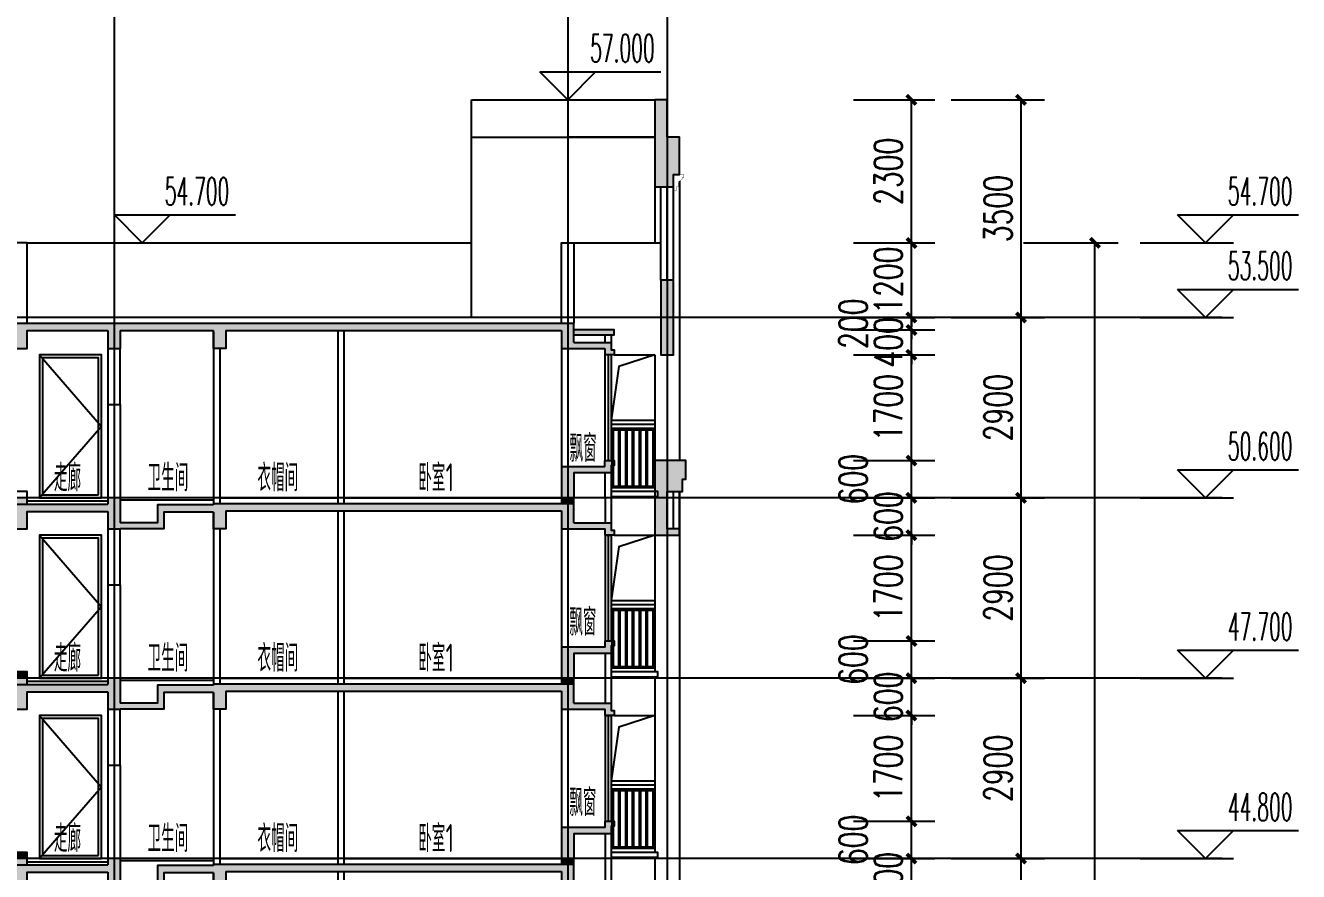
# Model space of a CAD drawing. Extents: x -59851 to 653804, y -249523 to 437614.
# Drawn here: x 552371 to 572857, y 409179 to 422784 of the extents above; entities that cross this region are included whole.
import ezdxf

# ---------------------------------------------------------------- set-up
doc = ezdxf.new("R2010")
doc.units = 0
doc.header["$LTSCALE"] = 1000
doc.header["$MEASUREMENT"] = 0
for name, color, linetype in [('A-看线', 105, 'Continuous'), ('A-第三道尺寸线', 105, 'Continuous'), ('DIM_ELEV', 3, 'Continuous'), ('DOTE', 16, 'Continuous'), ('ELE-6', 8, 'Continuous'), ('PUB_DIM', 3, 'Continuous'), ('PUB_HATCH', 8, 'Continuous'), ('PUB_TEXT', 7, 'Continuous'), ('WALL', 2, 'Continuous'), ('WINDOW', 4, 'Continuous'), ('剖面构造层', 7, 'Continuous'), ('成品线脚', 151, 'Continuous')]:
    doc.layers.add(name, color=color, linetype=linetype)
doc.styles.add('_TCH_DIM', font='SIMPLEX.shx', dxfattribs={"width": 0.7, "bigfont": 'GBCBIG.shx'})
doc.styles.add('_TCH_DIM_T3', font='SIMPLEX.shx', dxfattribs={"width": 0.705882, "bigfont": 'GBCBIG.shx'})
doc.styles.get("Standard").update_dxf_attribs({"font": 'gbenor.shx', "width": 0.7, "bigfont": 'gbcbig.shx'})
doc.dimstyles.new('_TCH_ARCH&&150', dxfattribs={"dimtxt": 446.25, "dimasz": 150, "dimexe": 375, "dimexo": 450, "dimgap": 150, "dimtad": 1, "dimdec": 0, "dimzin": 0, "dimdsep": 46, "dimtxsty": '_TCH_DIM_T3', "dimblk": 'ARCHTICK', "dimcen": 0.09, "dimclrt": 7, "dimazin": 2, "dimtfac": 1, "dimtdec": 0, "dimtix": 1, "dimtmove": 2, "dimatfit": 3, "dimfxl": 0, "dimtolj": 1, "dimtzin": 0, "dimarcsym": 0})

# ---------------------------------------------------------------- blocks, each defined once
blk = doc.blocks.new('jfdskajkj')
for p, q in [((349765, 362647), (350465, 362647)), ((349765, 362582), (350465, 362582)), ((349765, 362517), (350465, 362517)), ((349765, 362492), (350465, 362492)), ((349775, 362492), (349775, 361587)), ((349795, 362492), (349795, 361587)), ((349885, 362492), (349885, 361587)), ((349905, 362492), (349905, 361587)), ((349995, 362492), (349995, 361587)), ((350015, 362492), (350015, 361587)), ((350105, 362492), (350105, 361587)), ((350125, 362492), (350125, 361587)), ((350215, 362492), (350215, 361587)), ((350235, 362492), (350235, 361587)), ((350325, 362492), (350325, 361587)), ((350345, 362492), (350345, 361587)), ((350435, 362492), (350435, 361587)), ((350455, 362492), (350455, 361587)), ((349765, 361587), (350465, 361587)), ((349765, 361562), (350465, 361562))]:
    blk.add_line(p, q)
blk = doc.blocks.new('sssection0407')
at = {"layer": 'PUB_HATCH'}
h = blk.add_hatch(color=256, dxfattribs=at)
h.dxf.hatch_style = 1
h.paths.add_polyline_path([(347646, 363897), (347046, 363897), (347046, 364207), (346946, 364207), (346946, 363797), (347546, 363797), (347546, 363697), (347646, 363697), (347696, 363697), (347696, 363777), (347646, 363777)])
h.paths.add_polyline_path([(346946, 364207), (341246, 364207), (341246, 364187), (340346, 364187), (340346, 363897), (339746, 363897), (339746, 364297), (339646, 364297), (339646, 363797), (339746, 363797), (340446, 363797), (340446, 364067), (341246, 364067), (341246, 363797), (341446, 363797), (341446, 364087), (346846, 364087), (346846, 363797), (346946, 363797)])
h.paths.add_polyline_path([(339646, 364297), (339546, 364297), (339546, 364197), (338146, 364197), (338146, 363797), (338246, 363797), (338246, 364077), (339546, 364077), (339546, 363797), (339646, 363797)])
h.paths.add_polyline_path([(338146, 364197), (338046, 364197), (338046, 363797), (338146, 363797)])
h.paths.add_polyline_path([(332346, 364247), (329646, 364247), (329646, 363797), (329746, 363797), (329746, 364127), (332246, 364127), (332246, 363797), (332346, 363797)])
h.paths.add_polyline_path([(329646, 364247), (329546, 364247), (329546, 363797), (329646, 363797)])
h.paths.add_polyline_path([(334146, 364197), (332746, 364197), (332746, 364077), (334046, 364077), (334046, 363797), (334146, 363797)])
h.paths.add_polyline_path([(332746, 364197), (332446, 364197), (332446, 364247), (332346, 364247), (332346, 363797), (332446, 363797), (332446, 364077), (332746, 364077)])
h.paths.add_polyline_path([(334246, 364197), (334146, 364197), (334146, 363797), (334246, 363797)])
h = blk.add_hatch(color=256, dxfattribs=at)
h.dxf.hatch_style = 1
h.paths.add_polyline_path([(334246, 364297), (334146, 364297), (334146, 364197), (334246, 364197)])
h.paths.add_polyline_path([(338146, 364297), (338046, 364297), (338046, 364197), (338146, 364197)])
h.paths.add_polyline_path([(338246, 364297), (338146, 364297), (338146, 364197), (338246, 364197)])
h = blk.add_hatch(color=256, dxfattribs=at)
h.dxf.hatch_style = 1
h.paths.add_polyline_path([(346946, 364297), (346846, 364297), (346846, 364207), (346946, 364207)])
h.paths.add_polyline_path([(347046, 364297), (346946, 364297), (346946, 364207), (347046, 364207)])
h = blk.add_hatch(color=256, dxfattribs=at)
h.dxf.hatch_style = 1
h.paths.add_polyline_path([(346946, 361897), (346846, 361897), (346846, 361397), (346946, 361397)])
h.paths.add_polyline_path([(347646, 361917), (347656, 361917), (347656, 361997), (347546, 361997), (347546, 361897), (346946, 361897), (346946, 361397), (347046, 361397), (347046, 361797), (347646, 361797)])
h.paths.add_polyline_path([(347676, 361997), (347656, 361997), (347656, 361917), (347676, 361917)])
h.paths.add_polyline_path([(347696, 361997), (347676, 361997), (347676, 361917), (347696, 361917)])
h = blk.add_hatch(color=256, dxfattribs=at)
h.dxf.hatch_style = 1
h.paths.add_polyline_path([(338146, 361497), (338046, 361497), (338046, 361397), (338146, 361397)])
h.paths.add_polyline_path([(338246, 361497), (338146, 361497), (338146, 361397), (338246, 361397)])
at = {"layer": 'A-看线'}
for points in [[(348346, 364297), (348346, 361497)], [(348746, 364297), (348746, 361397)], [(346846, 363797), (346846, 361897)], [(348346, 363697), (347769, 363511), (347646, 362647)], [(347696, 363697), (348346, 363697)], [(347646, 361417), (348396, 361417), (348396, 361497), (347646, 361497)], [(348346, 361417), (348346, 361397)]]:
    blk.add_lwpolyline(points, dxfattribs=at)
at = {"layer": 'ELE-6'}
for points in [[(339446, 361397), (339446, 363697), (338446, 363697), (338446, 361397)], [(339396, 361447), (339396, 363647), (338496, 363647), (338496, 361447)]]:
    blk.add_lwpolyline(points, close=True, dxfattribs=at)
blk.add_lwpolyline([(338446, 363697), (339446, 362547), (338446, 361397)], dxfattribs=at)
at = {"layer": 'WALL'}
for p, q in [((347546, 363697), (347646, 363697)), ((347546, 361997), (347646, 361997))]:
    blk.add_line(p, q, dxfattribs=at)
for points in [[(338046, 364297), (338046, 363797), (338246, 363797), (338246, 364077), (339546, 364077)], [(338246, 364197), (338246, 364297)], [(339546, 364297), (339546, 364197)], [(339746, 364297), (339546, 364297)], [(339746, 364297), (339746, 363897)], [(341246, 364297), (341246, 364187)], [(341346, 364297), (341346, 364207)], [(343246, 364297), (343246, 364207)], [(343346, 364297), (343346, 364207)], [(346846, 364297), (346846, 364207)], [(347046, 363897), (347046, 364297)], [(347546, 364297), (347546, 363897)], [(347646, 364297), (347646, 363777), (347696, 363777), (347696, 363697), (347546, 363697), (347546, 363797)], [(338046, 364197), (339546, 364197)], [(339546, 364077), (339546, 363797)], [(341246, 364187), (340346, 364187), (340346, 363897), (339746, 363897)], [(341246, 364067), (340446, 364067), (340446, 363797), (339746, 363797)], [(341246, 364207), (347046, 364207)], [(341446, 364087), (341446, 363797), (341246, 363797), (341246, 364067)], [(341246, 364067), (341246, 361397)], [(341446, 364087), (346846, 364087)], [(343246, 364087), (343246, 361397)], [(343346, 364087), (343346, 361397)], [(346846, 364087), (346846, 363797), (347546, 363797)], [(347046, 363897), (347646, 363897)], [(339546, 363797), (339746, 363797)], [(341346, 363797), (341346, 361397)], [(339546, 362897), (339546, 361397)], [(339546, 362897), (339746, 362897)], [(339746, 362897), (339746, 361397)], [(347546, 361897), (347546, 361997), (347696, 361997), (347696, 361917), (347646, 361917), (347646, 361397)], [(347546, 361897), (346846, 361897), (346846, 361397)], [(347646, 361797), (347046, 361797), (347046, 361397)], [(347546, 361797), (347546, 361397)], [(338246, 361397), (338246, 361497), (338046, 361497), (338046, 361397)]]:
    blk.add_lwpolyline(points, dxfattribs=at)
at = {"layer": 'WINDOW'}
for points in [[(339546, 363797), (339546, 362897)], [(339646, 363797), (339646, 362897)], [(339746, 362897), (339746, 363797)], [(347546, 363697), (347546, 361997)], [(347596, 363697), (347596, 361997)], [(347646, 363697), (347646, 361997)]]:
    blk.add_lwpolyline(points, dxfattribs=at)
at = {"layer": '剖面构造层'}
for points in [[(338246, 364247), (339546, 364247)], [(339746, 364267), (341246, 364267)], [(341346, 364297), (343246, 364297)], [(343346, 364297), (346846, 364297)]]:
    blk.add_lwpolyline(points, dxfattribs=at)
at = {"layer": 'A-看线'}
blk.add_blockref('jfdskajkj', (-2120, 0), dxfattribs=at)
at = {"layer": 'PUB_TEXT', "width": 0.7}
for s, height, p in [('飘窗', 434, (346971, 362082)), ('走廊', 434, (338679, 361502)), ('卫生间', 434, (340185, 361502)), ('衣帽间', 434, (341953, 361502)), ('卧室', 434, (344540, 361502)), ('1', 450, (344982, 361502))]:
    blk.add_text(s, height=height, dxfattribs=at).set_placement(p)
blk = doc.blocks.new('_ArchTick')
at = {"color": 0, "linetype": 'ByBlock', "const_width": 0.4}
blk.add_lwpolyline([(-0.5, -0.5), (0.5, 0.5)], dxfattribs=at)
blk = doc.blocks.new('*D4909')
at = {"layer": 'Defpoints', "color": 0, "transparency": 16777216}
for p in [(567982, 419288), (569581, 419288), (567982, 364438)]:
    blk.add_point(p, dxfattribs=at)
at = {"layer": 'PUB_DIM', "color": 0, "lineweight": -2, "transparency": 16777216}
for p, q in [((568432, 419288), (569956, 419288)), ((569581, 364438), (569581, 419288)), ((568432, 364438), (569956, 364438))]:
    blk.add_line(p, q, dxfattribs=at)
at = {"layer": 'PUB_DIM', "color": 0, "lineweight": -2, "transparency": 16777216, "xscale": 150, "yscale": 150, "zscale": 150}
for p, rotation in [((569581, 419288), 90), ((569581, 364438), 270)]:
    blk.add_blockref('_ArchTick', p, dxfattribs=dict(at, rotation=rotation))
at = {"layer": 'PUB_DIM', "color": 7, "transparency": 16777216, "insert": (569208, 391863), "char_height": 446.2, "attachment_point": 5, "rotation": 90, "style": '_TCH_DIM_T3'}
blk.add_mtext('\\A1;54850', dxfattribs=at)
blk = doc.blocks.new('*D4910')
at = {"layer": 'Defpoints', "color": 0, "transparency": 16777216}
for p in [(566819, 421588), (568392, 421588), (566819, 418088)]:
    blk.add_point(p, dxfattribs=at)
at = {"layer": 'PUB_DIM', "color": 0, "lineweight": -2, "transparency": 16777216}
for p, q in [((567269, 421588), (568767, 421588)), ((568392, 418088), (568392, 421588)), ((567269, 418088), (568767, 418088))]:
    blk.add_line(p, q, dxfattribs=at)
at = {"layer": 'PUB_DIM', "color": 0, "lineweight": -2, "transparency": 16777216, "xscale": 150, "yscale": 150, "zscale": 150}
for p, rotation in [((568392, 421588), 90), ((568392, 418088), 270)]:
    blk.add_blockref('_ArchTick', p, dxfattribs=dict(at, rotation=rotation))
at = {"layer": 'PUB_DIM', "color": 7, "transparency": 16777216, "insert": (568019, 419838), "char_height": 446.2, "attachment_point": 5, "rotation": 90, "style": '_TCH_DIM_T3'}
blk.add_mtext('\\A1;3500', dxfattribs=at)
blk = doc.blocks.new('*D4911')
at = {"layer": 'Defpoints', "color": 0, "transparency": 16777216}
for p in [(566819, 418088), (568392, 418088), (566819, 415188)]:
    blk.add_point(p, dxfattribs=at)
at = {"layer": 'PUB_DIM', "color": 0, "lineweight": -2, "transparency": 16777216}
for p, q in [((567269, 418088), (568767, 418088)), ((568392, 415188), (568392, 418088)), ((567269, 415188), (568767, 415188))]:
    blk.add_line(p, q, dxfattribs=at)
at = {"layer": 'PUB_DIM', "color": 0, "lineweight": -2, "transparency": 16777216, "xscale": 150, "yscale": 150, "zscale": 150}
for p, rotation in [((568392, 418088), 90), ((568392, 415188), 270)]:
    blk.add_blockref('_ArchTick', p, dxfattribs=dict(at, rotation=rotation))
at = {"layer": 'PUB_DIM', "color": 7, "transparency": 16777216, "insert": (568019, 416638), "char_height": 446.2, "attachment_point": 5, "rotation": 90, "style": '_TCH_DIM_T3'}
blk.add_mtext('\\A1;2900', dxfattribs=at)
blk = doc.blocks.new('*D4912')
at = {"layer": 'Defpoints', "color": 0, "transparency": 16777216}
for p in [(566819, 415188), (568392, 415188), (566819, 412288)]:
    blk.add_point(p, dxfattribs=at)
at = {"layer": 'PUB_DIM', "color": 0, "lineweight": -2, "transparency": 16777216}
for p, q in [((567269, 415188), (568767, 415188)), ((568392, 412288), (568392, 415188)), ((567269, 412288), (568767, 412288))]:
    blk.add_line(p, q, dxfattribs=at)
at = {"layer": 'PUB_DIM', "color": 0, "lineweight": -2, "transparency": 16777216, "xscale": 150, "yscale": 150, "zscale": 150}
for p, rotation in [((568392, 415188), 90), ((568392, 412288), 270)]:
    blk.add_blockref('_ArchTick', p, dxfattribs=dict(at, rotation=rotation))
at = {"layer": 'PUB_DIM', "color": 7, "transparency": 16777216, "insert": (568019, 413738), "char_height": 446.2, "attachment_point": 5, "rotation": 90, "style": '_TCH_DIM_T3'}
blk.add_mtext('\\A1;2900', dxfattribs=at)
blk = doc.blocks.new('*D4913')
at = {"layer": 'Defpoints', "color": 0, "transparency": 16777216}
for p in [(566819, 412288), (568392, 412288), (566819, 409388)]:
    blk.add_point(p, dxfattribs=at)
at = {"layer": 'PUB_DIM', "color": 0, "lineweight": -2, "transparency": 16777216}
for p, q in [((567269, 412288), (568767, 412288)), ((568392, 409388), (568392, 412288)), ((567269, 409388), (568767, 409388))]:
    blk.add_line(p, q, dxfattribs=at)
at = {"layer": 'PUB_DIM', "color": 0, "lineweight": -2, "transparency": 16777216, "xscale": 150, "yscale": 150, "zscale": 150}
for p, rotation in [((568392, 412288), 90), ((568392, 409388), 270)]:
    blk.add_blockref('_ArchTick', p, dxfattribs=dict(at, rotation=rotation))
at = {"layer": 'PUB_DIM', "color": 7, "transparency": 16777216, "insert": (568019, 410838), "char_height": 446.2, "attachment_point": 5, "rotation": 90, "style": '_TCH_DIM_T3'}
blk.add_mtext('\\A1;2900', dxfattribs=at)
blk = doc.blocks.new('*D4914')
at = {"layer": 'Defpoints', "color": 0, "transparency": 16777216}
for p in [(566819, 409388), (568392, 409388), (566819, 406488)]:
    blk.add_point(p, dxfattribs=at)
at = {"layer": 'PUB_DIM', "color": 0, "lineweight": -2, "transparency": 16777216}
for p, q in [((567269, 409388), (568767, 409388)), ((568392, 406488), (568392, 409388)), ((567269, 406488), (568767, 406488))]:
    blk.add_line(p, q, dxfattribs=at)
at = {"layer": 'PUB_DIM', "color": 0, "lineweight": -2, "transparency": 16777216, "xscale": 150, "yscale": 150, "zscale": 150}
for p, rotation in [((568392, 409388), 90), ((568392, 406488), 270)]:
    blk.add_blockref('_ArchTick', p, dxfattribs=dict(at, rotation=rotation))
at = {"layer": 'PUB_DIM', "color": 7, "transparency": 16777216, "insert": (568019, 407938), "char_height": 446.2, "attachment_point": 5, "rotation": 90, "style": '_TCH_DIM_T3'}
blk.add_mtext('\\A1;2900', dxfattribs=at)
blk = doc.blocks.new('*D4979')
at = {"layer": 'A-第三道尺寸线', "color": 0, "lineweight": -2, "transparency": 16777216}
for p, q in [((566628, 409388), (566628, 409538)), ((565694, 409388), (567003, 409388)), ((566628, 408788), (566628, 409388)), ((565694, 408788), (567003, 408788)), ((566628, 408788), (566628, 408638))]:
    blk.add_line(p, q, dxfattribs=at)
at = {"layer": 'Defpoints', "color": 0, "transparency": 16777216}
for p in [(565244, 409388), (566628, 409388), (565244, 408788)]:
    blk.add_point(p, dxfattribs=at)
at = {"layer": 'A-第三道尺寸线', "color": 0, "lineweight": -2, "transparency": 16777216, "xscale": 150, "yscale": 150, "zscale": 150}
for p, rotation in [((566628, 409388), 270), ((566628, 408788), 90)]:
    blk.add_blockref('_ArchTick', p, dxfattribs=dict(at, rotation=rotation))
at = {"layer": 'A-第三道尺寸线', "color": 7, "transparency": 16777216, "insert": (566254, 409088), "char_height": 446.2, "attachment_point": 5, "rotation": 90, "style": '_TCH_DIM_T3'}
blk.add_mtext('\\A1;600', dxfattribs=at)
blk = doc.blocks.new('*D4980')
at = {"layer": 'A-第三道尺寸线', "color": 0, "lineweight": -2, "transparency": 16777216}
for p, q in [((565694, 409988), (567003, 409988)), ((566628, 409388), (566628, 409988)), ((565694, 409388), (567003, 409388))]:
    blk.add_line(p, q, dxfattribs=at)
at = {"layer": 'Defpoints', "color": 0, "transparency": 16777216}
for p in [(565244, 409988), (566628, 409988), (565244, 409388)]:
    blk.add_point(p, dxfattribs=at)
at = {"layer": 'A-第三道尺寸线', "color": 0, "lineweight": -2, "transparency": 16777216, "xscale": 150, "yscale": 150, "zscale": 150}
for p, rotation in [((566628, 409988), 90), ((566628, 409388), 270)]:
    blk.add_blockref('_ArchTick', p, dxfattribs=dict(at, rotation=rotation))
at = {"layer": 'A-第三道尺寸线', "color": 7, "transparency": 16777216, "insert": (565690, 409688), "char_height": 446.2, "attachment_point": 5, "rotation": 90, "style": '_TCH_DIM_T3'}
blk.add_mtext('\\A1;600', dxfattribs=at)
blk = doc.blocks.new('*D4981')
at = {"layer": 'A-第三道尺寸线', "color": 0, "lineweight": -2, "transparency": 16777216}
for p, q in [((565694, 411688), (567003, 411688)), ((566628, 409988), (566628, 411688)), ((565694, 409988), (567003, 409988))]:
    blk.add_line(p, q, dxfattribs=at)
at = {"layer": 'Defpoints', "color": 0, "transparency": 16777216}
for p in [(565244, 411688), (566628, 411688), (565244, 409988)]:
    blk.add_point(p, dxfattribs=at)
at = {"layer": 'A-第三道尺寸线', "color": 0, "lineweight": -2, "transparency": 16777216, "xscale": 150, "yscale": 150, "zscale": 150}
for p, rotation in [((566628, 411688), 90), ((566628, 409988), 270)]:
    blk.add_blockref('_ArchTick', p, dxfattribs=dict(at, rotation=rotation))
at = {"layer": 'A-第三道尺寸线', "color": 7, "transparency": 16777216, "insert": (566254, 410838), "char_height": 446.2, "attachment_point": 5, "rotation": 90, "style": '_TCH_DIM_T3'}
blk.add_mtext('\\A1;1700', dxfattribs=at)
blk = doc.blocks.new('*D4982')
at = {"layer": 'A-第三道尺寸线', "color": 0, "lineweight": -2, "transparency": 16777216}
for p, q in [((566628, 412288), (566628, 412438)), ((565694, 412288), (567003, 412288)), ((566628, 411688), (566628, 412288)), ((565694, 411688), (567003, 411688)), ((566628, 411688), (566628, 411538))]:
    blk.add_line(p, q, dxfattribs=at)
at = {"layer": 'Defpoints', "color": 0, "transparency": 16777216}
for p in [(565244, 412288), (566628, 412288), (565244, 411688)]:
    blk.add_point(p, dxfattribs=at)
at = {"layer": 'A-第三道尺寸线', "color": 0, "lineweight": -2, "transparency": 16777216, "xscale": 150, "yscale": 150, "zscale": 150}
for p, rotation in [((566628, 412288), 270), ((566628, 411688), 90)]:
    blk.add_blockref('_ArchTick', p, dxfattribs=dict(at, rotation=rotation))
at = {"layer": 'A-第三道尺寸线', "color": 7, "transparency": 16777216, "insert": (566254, 411988), "char_height": 446.2, "attachment_point": 5, "rotation": 90, "style": '_TCH_DIM_T3'}
blk.add_mtext('\\A1;600', dxfattribs=at)
blk = doc.blocks.new('*D4983')
at = {"layer": 'A-第三道尺寸线', "color": 0, "lineweight": -2, "transparency": 16777216}
for p, q in [((565694, 412888), (567003, 412888)), ((566628, 412288), (566628, 412888)), ((565694, 412288), (567003, 412288))]:
    blk.add_line(p, q, dxfattribs=at)
at = {"layer": 'Defpoints', "color": 0, "transparency": 16777216}
for p in [(565244, 412888), (566628, 412888), (565244, 412288)]:
    blk.add_point(p, dxfattribs=at)
at = {"layer": 'A-第三道尺寸线', "color": 0, "lineweight": -2, "transparency": 16777216, "xscale": 150, "yscale": 150, "zscale": 150}
for p, rotation in [((566628, 412888), 90), ((566628, 412288), 270)]:
    blk.add_blockref('_ArchTick', p, dxfattribs=dict(at, rotation=rotation))
at = {"layer": 'A-第三道尺寸线', "color": 7, "transparency": 16777216, "insert": (565690, 412588), "char_height": 446.2, "attachment_point": 5, "rotation": 90, "style": '_TCH_DIM_T3'}
blk.add_mtext('\\A1;600', dxfattribs=at)
blk = doc.blocks.new('*D4984')
at = {"layer": 'A-第三道尺寸线', "color": 0, "lineweight": -2, "transparency": 16777216}
for p, q in [((565694, 414588), (567003, 414588)), ((566628, 412888), (566628, 414588)), ((565694, 412888), (567003, 412888))]:
    blk.add_line(p, q, dxfattribs=at)
at = {"layer": 'Defpoints', "color": 0, "transparency": 16777216}
for p in [(565244, 414588), (566628, 414588), (565244, 412888)]:
    blk.add_point(p, dxfattribs=at)
at = {"layer": 'A-第三道尺寸线', "color": 0, "lineweight": -2, "transparency": 16777216, "xscale": 150, "yscale": 150, "zscale": 150}
for p, rotation in [((566628, 414588), 90), ((566628, 412888), 270)]:
    blk.add_blockref('_ArchTick', p, dxfattribs=dict(at, rotation=rotation))
at = {"layer": 'A-第三道尺寸线', "color": 7, "transparency": 16777216, "insert": (566254, 413738), "char_height": 446.2, "attachment_point": 5, "rotation": 90, "style": '_TCH_DIM_T3'}
blk.add_mtext('\\A1;1700', dxfattribs=at)
blk = doc.blocks.new('*D4985')
at = {"layer": 'A-第三道尺寸线', "color": 0, "lineweight": -2, "transparency": 16777216}
for p, q in [((566628, 415188), (566628, 415338)), ((565694, 415188), (567003, 415188)), ((566628, 414588), (566628, 415188)), ((565694, 414588), (567003, 414588)), ((566628, 414588), (566628, 414438))]:
    blk.add_line(p, q, dxfattribs=at)
at = {"layer": 'Defpoints', "color": 0, "transparency": 16777216}
for p in [(565244, 415188), (566628, 415188), (565244, 414588)]:
    blk.add_point(p, dxfattribs=at)
at = {"layer": 'A-第三道尺寸线', "color": 0, "lineweight": -2, "transparency": 16777216, "xscale": 150, "yscale": 150, "zscale": 150}
for p, rotation in [((566628, 415188), 270), ((566628, 414588), 90)]:
    blk.add_blockref('_ArchTick', p, dxfattribs=dict(at, rotation=rotation))
at = {"layer": 'A-第三道尺寸线', "color": 7, "transparency": 16777216, "insert": (566254, 414888), "char_height": 446.2, "attachment_point": 5, "rotation": 90, "style": '_TCH_DIM_T3'}
blk.add_mtext('\\A1;600', dxfattribs=at)
blk = doc.blocks.new('*D4986')
at = {"layer": 'A-第三道尺寸线', "color": 0, "lineweight": -2, "transparency": 16777216}
for p, q in [((565694, 415788), (567003, 415788)), ((566628, 415188), (566628, 415788)), ((565694, 415188), (567003, 415188))]:
    blk.add_line(p, q, dxfattribs=at)
at = {"layer": 'Defpoints', "color": 0, "transparency": 16777216}
for p in [(565244, 415788), (566628, 415788), (565244, 415188)]:
    blk.add_point(p, dxfattribs=at)
at = {"layer": 'A-第三道尺寸线', "color": 0, "lineweight": -2, "transparency": 16777216, "xscale": 150, "yscale": 150, "zscale": 150}
for p, rotation in [((566628, 415788), 90), ((566628, 415188), 270)]:
    blk.add_blockref('_ArchTick', p, dxfattribs=dict(at, rotation=rotation))
at = {"layer": 'A-第三道尺寸线', "color": 7, "transparency": 16777216, "insert": (565690, 415488), "char_height": 446.2, "attachment_point": 5, "rotation": 90, "style": '_TCH_DIM_T3'}
blk.add_mtext('\\A1;600', dxfattribs=at)
blk = doc.blocks.new('*D4987')
at = {"layer": 'A-第三道尺寸线', "color": 0, "lineweight": -2, "transparency": 16777216}
for p, q in [((565694, 417488), (567003, 417488)), ((566628, 415788), (566628, 417488)), ((565694, 415788), (567003, 415788))]:
    blk.add_line(p, q, dxfattribs=at)
at = {"layer": 'Defpoints', "color": 0, "transparency": 16777216}
for p in [(565244, 417488), (566628, 417488), (565244, 415788)]:
    blk.add_point(p, dxfattribs=at)
at = {"layer": 'A-第三道尺寸线', "color": 0, "lineweight": -2, "transparency": 16777216, "xscale": 150, "yscale": 150, "zscale": 150}
for p, rotation in [((566628, 417488), 90), ((566628, 415788), 270)]:
    blk.add_blockref('_ArchTick', p, dxfattribs=dict(at, rotation=rotation))
at = {"layer": 'A-第三道尺寸线', "color": 7, "transparency": 16777216, "insert": (566254, 416638), "char_height": 446.2, "attachment_point": 5, "rotation": 90, "style": '_TCH_DIM_T3'}
blk.add_mtext('\\A1;1700', dxfattribs=at)
blk = doc.blocks.new('*D4988')
at = {"layer": 'A-第三道尺寸线', "color": 0, "lineweight": -2, "transparency": 16777216}
for p, q in [((566628, 417888), (566628, 418038)), ((565694, 417888), (567003, 417888)), ((566628, 417488), (566628, 417888)), ((565694, 417488), (567003, 417488)), ((566628, 417488), (566628, 417338))]:
    blk.add_line(p, q, dxfattribs=at)
at = {"layer": 'Defpoints', "color": 0, "transparency": 16777216}
for p in [(565244, 417888), (566628, 417888), (565244, 417488)]:
    blk.add_point(p, dxfattribs=at)
at = {"layer": 'A-第三道尺寸线', "color": 0, "lineweight": -2, "transparency": 16777216, "xscale": 150, "yscale": 150, "zscale": 150}
for p, rotation in [((566628, 417888), 270), ((566628, 417488), 90)]:
    blk.add_blockref('_ArchTick', p, dxfattribs=dict(at, rotation=rotation))
at = {"layer": 'A-第三道尺寸线', "color": 7, "transparency": 16777216, "insert": (566254, 417688), "char_height": 446.2, "attachment_point": 5, "rotation": 90, "style": '_TCH_DIM_T3'}
blk.add_mtext('\\A1;400', dxfattribs=at)
blk = doc.blocks.new('*D4989')
at = {"layer": 'A-第三道尺寸线', "color": 0, "lineweight": -2, "transparency": 16777216}
for p, q in [((566628, 418088), (566628, 418238)), ((565694, 418088), (567003, 418088)), ((566628, 417888), (566628, 418088)), ((565694, 417888), (567003, 417888)), ((566628, 417888), (566628, 417738))]:
    blk.add_line(p, q, dxfattribs=at)
at = {"layer": 'Defpoints', "color": 0, "transparency": 16777216}
for p in [(565244, 418088), (566628, 418088), (565244, 417888)]:
    blk.add_point(p, dxfattribs=at)
at = {"layer": 'A-第三道尺寸线', "color": 0, "lineweight": -2, "transparency": 16777216, "xscale": 150, "yscale": 150, "zscale": 150}
for p, rotation in [((566628, 418088), 270), ((566628, 417888), 90)]:
    blk.add_blockref('_ArchTick', p, dxfattribs=dict(at, rotation=rotation))
at = {"layer": 'A-第三道尺寸线', "color": 7, "transparency": 16777216, "insert": (565690, 417988), "char_height": 446.2, "attachment_point": 5, "rotation": 90, "style": '_TCH_DIM_T3'}
blk.add_mtext('\\A1;200', dxfattribs=at)
blk = doc.blocks.new('*D4990')
at = {"layer": 'A-第三道尺寸线', "color": 0, "lineweight": -2, "transparency": 16777216}
for p, q in [((566628, 419288), (566628, 419438)), ((565694, 419288), (567003, 419288)), ((566628, 418088), (566628, 419288)), ((565694, 418088), (567003, 418088)), ((566628, 418088), (566628, 417938))]:
    blk.add_line(p, q, dxfattribs=at)
at = {"layer": 'Defpoints', "color": 0, "transparency": 16777216}
for p in [(565244, 419288), (566628, 419288), (565244, 418088)]:
    blk.add_point(p, dxfattribs=at)
at = {"layer": 'A-第三道尺寸线', "color": 0, "lineweight": -2, "transparency": 16777216, "xscale": 150, "yscale": 150, "zscale": 150}
for p, rotation in [((566628, 419288), 270), ((566628, 418088), 90)]:
    blk.add_blockref('_ArchTick', p, dxfattribs=dict(at, rotation=rotation))
at = {"layer": 'A-第三道尺寸线', "color": 7, "transparency": 16777216, "insert": (566254, 418688), "char_height": 446.2, "attachment_point": 5, "rotation": 90, "style": '_TCH_DIM_T3'}
blk.add_mtext('\\A1;1200', dxfattribs=at)
blk = doc.blocks.new('*D4991')
at = {"layer": 'A-第三道尺寸线', "color": 0, "lineweight": -2, "transparency": 16777216}
for p, q in [((565694, 421588), (567003, 421588)), ((566628, 419288), (566628, 421588)), ((565694, 419288), (567003, 419288))]:
    blk.add_line(p, q, dxfattribs=at)
at = {"layer": 'Defpoints', "color": 0, "transparency": 16777216}
for p in [(565244, 421588), (566628, 421588), (565244, 419288)]:
    blk.add_point(p, dxfattribs=at)
at = {"layer": 'A-第三道尺寸线', "color": 0, "lineweight": -2, "transparency": 16777216, "xscale": 150, "yscale": 150, "zscale": 150}
for p, rotation in [((566628, 421588), 90), ((566628, 419288), 270)]:
    blk.add_blockref('_ArchTick', p, dxfattribs=dict(at, rotation=rotation))
at = {"layer": 'A-第三道尺寸线', "color": 7, "transparency": 16777216, "insert": (566254, 420438), "char_height": 446.2, "attachment_point": 5, "rotation": 90, "style": '_TCH_DIM_T3'}
blk.add_mtext('\\A1;2300', dxfattribs=at)

msp = doc.modelspace()

# ---------------------------------------------------------------- hatches: boundary and pattern name
at = {"layer": 'PUB_HATCH'}
h = msp.add_hatch(color=256, dxfattribs=at)
h.dxf.hatch_style = 1
h.paths.add_polyline_path([(553796.5, 417997.8), (552296.5, 417997.8), (552296.5, 417587.8), (552396.5, 417587.8), (552396.5, 417877.8), (553696.5, 417877.8), (553696.5, 417587.8), (553796.5, 417587.8)])
h.paths.add_polyline_path([(552296.5, 417997.8), (552196.5, 417997.8), (552196.5, 417587.8), (552296.5, 417587.8)])
h.paths.add_polyline_path([(561096.5, 417997.8), (555396.5, 417997.8), (553796.5, 417997.8), (553796.5, 417587.8), (553896.5, 417587.8), (553896.5, 417877.8), (555396.5, 417877.8), (555396.5, 417587.8), (555596.5, 417587.8), (555596.5, 417877.8), (560996.5, 417877.8), (560996.5, 417587.8), (561096.5, 417587.8)])
h.paths.add_polyline_path([(561846.5, 417887.8), (561196.5, 417887.8), (561196.5, 417807.8), (561846.5, 417807.8)], flags=17)
h.paths.add_polyline_path([(561796.5, 417687.8), (561196.5, 417687.8), (561196.5, 417997.8), (561096.5, 417997.8), (561096.5, 417587.8), (561696.5, 417587.8), (561696.5, 417487.8), (561846.5, 417487.8), (561846.5, 417567.8), (561796.5, 417567.8)])
h.paths.add_polyline_path([(562696.5, 418687.8), (562596.5, 418687.8), (562596.5, 418087.8), (562696.5, 418087.8)])
h.paths.add_polyline_path([(562796.5, 418687.8), (562696.5, 418687.8), (562696.5, 418087.8), (562796.5, 418087.8)])
h.paths.add_polyline_path([(562796.5, 418087.8), (562696.5, 418087.8), (562696.5, 417487.8), (562796.5, 417487.8)])
h.paths.add_polyline_path([(562696.5, 418087.8), (562596.5, 418087.8), (562596.5, 417487.8), (562696.5, 417487.8)])
h.paths.add_polyline_path([(562696.5, 421587.8), (562496.5, 421587.8), (562496.5, 420187.8), (562696.5, 420187.8)])
h.paths.add_polyline_path([(562896.5, 420987.8), (562696.5, 420987.8), (562696.5, 420187.8), (562796.5, 420187.8), (562796.5, 420387.8), (562896.5, 420387.8)])
h.paths.add_polyline_path([(562696.5, 415787.8), (562496.5, 415787.8), (562496.5, 415287.8), (562546.5, 415287.8), (562546.5, 415207.8), (562496.5, 415207.8), (562496.5, 415187.8), (562696.5, 415187.8), (562696.5, 415287.8)])
h.paths.add_polyline_path([(562946.5, 415487.8), (562996.5, 415487.8), (562996.5, 415787.8), (562696.5, 415787.8), (562696.5, 415287.8), (562946.5, 415287.8)])
h.paths.add_polyline_path([(562696.5, 415187.8), (562496.5, 415187.8), (562496.5, 414587.8), (562696.5, 414587.8)])
h.paths.add_polyline_path([(562896.5, 414687.8), (562696.5, 414687.8), (562696.5, 414587.8), (562896.5, 414587.8)])
h = msp.add_hatch(color=256, dxfattribs=at)
h.dxf.hatch_style = 1
h.paths.add_polyline_path([(560996.5, 415187.8), (560996.5, 415097.8), (561096.5, 415097.8), (561096.5, 415187.8)])
h.paths.add_polyline_path([(561096.5, 415097.8), (561196.5, 415097.8), (561196.5, 415187.8), (561096.5, 415187.8)])
h.paths.add_polyline_path([(560996.5, 415187.8), (561096.5, 415187.8), (561096.5, 415687.8), (560996.5, 415687.8)])
h.paths.add_polyline_path([(561096.5, 415187.8), (561196.5, 415187.8), (561196.5, 415587.8), (561796.5, 415587.8), (561796.5, 415707.8), (561806.5, 415707.8), (561806.5, 415787.8), (561696.5, 415787.8), (561696.5, 415687.8), (561096.5, 415687.8)])
h.paths.add_polyline_path([(561826.5, 415787.8), (561806.5, 415787.8), (561806.5, 415707.8), (561826.5, 415707.8)])
h.paths.add_polyline_path([(561846.5, 415787.8), (561826.5, 415787.8), (561826.5, 415707.8), (561846.5, 415707.8)])

# ---------------------------------------------------------------- linework, layer by layer
at = {"layer": 'A-看线'}
for points in [[(559546.5, 418087.8), (559546.5, 421587.8)], [(559546.5, 421587.8), (562496.5, 421587.8)], [(562496.5, 421587.8), (562496.5, 420387.8)], [(559546.5, 420987.8), (562496.5, 420987.8)], [(562496.5, 420987.8), (561096.5, 420987.8)], [(562896.5, 420987.8), (562696.5, 420987.8)], [(562496.5, 420187.8), (562496.5, 419287.8)], [(562896.5, 420278.1), (562896.5, 418087.8)], [(552396.5, 419287.8), (559546.5, 419287.8)], [(561196.5, 419287.8), (562596.5, 419287.8)], [(562896.5, 418087.8), (562896.5, 415787.8)], [(560996.5, 417587.8), (560996.5, 415687.8)], [(562496.5, 417487.8), (561919.8, 417301.6), (561796.5, 416437.8)], [(561846.5, 417487.8), (562496.5, 417487.8)], [(562496.5, 417487.8), (562496.5, 415287.8)], [(561796.5, 415207.8), (562546.5, 415207.8), (562546.5, 415287.8), (561796.5, 415287.8)], [(562896.5, 415287.8), (562896.5, 415187.8)]]:
    msp.add_lwpolyline(points, dxfattribs=at)
at = {"layer": 'DIM_ELEV'}
for p, q in [((561096.5, 421587.8), (560646.5, 422037.8)), ((560646.5, 422037.8), (562593.8, 422037.8)), ((561096.5, 421587.8), (561546.5, 422037.8)), ((554252, 419287.8), (553802, 419737.8)), ((553802, 419737.8), (555749.3, 419737.8)), ((554252, 419287.8), (554702, 419737.8)), ((571359.3, 419287.8), (570909.3, 419737.8)), ((570909.3, 419737.8), (572856.6, 419737.8)), ((571359.3, 419287.8), (571809.3, 419737.8)), ((570309.3, 419287.8), (571809.3, 419287.8)), ((571359.3, 418087.8), (570909.3, 418537.8)), ((570909.3, 418537.8), (572856.6, 418537.8)), ((571359.3, 418087.8), (571809.3, 418537.8)), ((570309.3, 418087.8), (571809.3, 418087.8)), ((571359.3, 415187.8), (570909.3, 415637.8)), ((570909.3, 415637.8), (572856.6, 415637.8)), ((571359.3, 415187.8), (571809.3, 415637.8)), ((570309.3, 415187.8), (571809.3, 415187.8)), ((571359.3, 412287.8), (570909.3, 412737.8)), ((570909.3, 412737.8), (572856.6, 412737.8)), ((571359.3, 412287.8), (571809.3, 412737.8)), ((570309.3, 412287.8), (571809.3, 412287.8)), ((571359.3, 409387.8), (570909.3, 409837.8)), ((570909.3, 409837.8), (572856.6, 409837.8)), ((571359.3, 409387.8), (571809.3, 409837.8)), ((570309.3, 409387.8), (571809.3, 409387.8))]:
    msp.add_line(p, q, dxfattribs=at)
at = {"layer": 'DOTE'}
for p, q in [((553796.5, 423848.2), (553796.5, 358707.4)), ((561096.5, 423848.2), (561096.5, 358707.4)), ((562696.5, 423848.2), (562696.5, 367587.8)), ((571627.5, 418087.8), (534248, 418087.8)), ((571627.5, 415187.8), (534248, 415187.8)), ((571627.5, 412287.8), (534248, 412287.8)), ((571627.5, 409387.8), (534248, 409387.8))]:
    msp.add_line(p, q, dxfattribs=at)
at = {"layer": 'ELE-6'}
for points in [[(553596.5, 415187.8), (553596.5, 417487.8), (552596.5, 417487.8), (552596.5, 415187.8)], [(553546.5, 415237.8), (553546.5, 417437.8), (552646.5, 417437.8), (552646.5, 415237.8)]]:
    msp.add_lwpolyline(points, close=True, dxfattribs=at)
msp.add_lwpolyline([(552596.5, 417487.8), (553596.5, 416337.8), (552596.5, 415187.8)], dxfattribs=at)
at = {"layer": 'WALL'}
for points in [[(562496.5, 420187.8), (562796.5, 420187.8), (562796.5, 420387.8), (562896.5, 420387.8), (562896.5, 420987.8), (562696.5, 420987.8), (562696.5, 421587.8), (562496.5, 421587.8)], [(562596.5, 418687.8), (562596.5, 417487.8), (562796.5, 417487.8), (562796.5, 418687.8)]]:
    msp.add_lwpolyline(points, close=True, dxfattribs=at)
for points in [[(552396.5, 417997.8), (552396.5, 419287.8), (552196.5, 419287.8), (552196.5, 417587.8), (552396.5, 417587.8), (552396.5, 417877.8), (553696.5, 417877.8)], [(560996.5, 417997.8), (560996.5, 419287.8), (561196.5, 419287.8), (561196.5, 417997.8)], [(552196.5, 417997.8), (555396.5, 417997.8)], [(555396.5, 417997.8), (561196.5, 417997.8)], [(561196.5, 417687.8), (561196.5, 417997.8)], [(553696.5, 417877.8), (553696.5, 417587.8)], [(553896.5, 417877.8), (553896.5, 417587.8)], [(553896.5, 417877.8), (555396.5, 417877.8)], [(555596.5, 417877.8), (555596.5, 417587.8), (555396.5, 417587.8), (555396.5, 417877.8)], [(555396.5, 417857.8), (555396.5, 415187.8)], [(555596.5, 417877.8), (560996.5, 417877.8)], [(557396.5, 417877.8), (557396.5, 415187.8)], [(557496.5, 417877.8), (557496.5, 415187.8)], [(560996.5, 417877.8), (560996.5, 417587.8), (561696.5, 417587.8)], [(561196.5, 417807.8), (561846.5, 417807.8), (561846.5, 417887.8), (561196.5, 417887.8)], [(561796.5, 417807.8), (561796.5, 417567.8), (561846.5, 417567.8), (561846.5, 417487.8), (561696.5, 417487.8)], [(561696.5, 417807.8), (561696.5, 417687.8)], [(553696.5, 417587.8), (553896.5, 417587.8)], [(555496.5, 417587.8), (555496.5, 415187.8)], [(561196.5, 417687.8), (561796.5, 417687.8)], [(561696.5, 417587.8), (561696.5, 417487.8)], [(553696.5, 416687.8), (553696.5, 415187.8)], [(553696.5, 416687.8), (553896.5, 416687.8)], [(553896.5, 416687.8), (553896.5, 415187.8)], [(561696.5, 415687.8), (560996.5, 415687.8), (560996.5, 415187.8)], [(561696.5, 415687.8), (561696.5, 415787.8), (561846.5, 415787.8), (561846.5, 415707.8), (561796.5, 415707.8), (561796.5, 415187.8)], [(562696.5, 414687.8), (562696.5, 415287.8), (562946.5, 415287.8), (562946.5, 415487.8), (562996.5, 415487.8), (562996.5, 415787.8), (562496.5, 415787.8), (562496.5, 414587.8), (562896.5, 414587.8), (562896.5, 414687.8), (562696.5, 414687.8)], [(561796.5, 415587.8), (561196.5, 415587.8), (561196.5, 415187.8)], [(561696.5, 415587.8), (561696.5, 415187.8)], [(552396.5, 415187.8), (552396.5, 415287.8), (552196.5, 415287.8), (552196.5, 415187.8)], [(562796.5, 414687.8), (562796.5, 415287.8)], [(562896.5, 414687.8), (562896.5, 415287.8)], [(562496.5, 415207.8), (562496.5, 415187.8)]]:
    msp.add_lwpolyline(points, dxfattribs=at)
at = {"layer": 'WINDOW'}
for points in [[(562596.5, 418687.8), (562596.5, 420187.8)], [(562696.5, 418687.8), (562696.5, 420187.8)], [(562796.5, 418687.8), (562796.5, 420187.8)], [(553696.5, 417587.8), (553696.5, 416687.8)], [(553796.5, 417587.8), (553796.5, 416687.8)], [(553896.5, 416687.8), (553896.5, 417587.8)], [(561696.5, 417487.8), (561696.5, 415787.8)], [(561746.5, 417487.8), (561746.5, 415787.8)], [(561796.5, 417487.8), (561796.5, 415787.8)]]:
    msp.add_lwpolyline(points, dxfattribs=at)
at = {"layer": '剖面构造层'}
msp.add_lwpolyline([(560996.5, 418087.8), (552396.5, 418087.8)], dxfattribs=at)
at = {"layer": '成品线脚', "const_width": 5}
msp.add_lwpolyline([(562796.5, 420387.8), (562966.5, 420387.8), (562966.5, 420337.8), (562936.5, 420337.8), (562936.5, 420307.8, 0.372678), (562876.5, 420187.8), (562846.5, 420187.8), (562846.5, 420137.8), (562836.5, 420137.8), (562796.5, 420137.8)], format="xyb", dxfattribs=at)

# ---------------------------------------------------------------- block references
for p in [(214150.9, 50890.8), (214150.9, 47990.8), (214150.9, 45090.8)]:
    msp.add_blockref('sssection0407', p)
at = {"layer": 'A-看线'}
msp.add_blockref('jfdskajkj', (212031.2, 53790.8), dxfattribs=at)

# ---------------------------------------------------------------- texts
at = {"layer": 'PUB_TEXT', "style": '_TCH_DIM', "width": 0.494118}
for s, p in [('57.000', (561456.8, 422195.3)), ('54.700', (554612.3, 419895.3)), ('54.700', (571719.6, 419895.3)), ('53.500', (571719.6, 418695.3)), ('50.600', (571719.6, 415795.3)), ('47.700', (571719.6, 412895.3)), ('44.800', (571719.6, 409995.3))]:
    msp.add_text(s, height=446.25, dxfattribs=at).set_placement(p)
at = {"layer": 'PUB_TEXT', "width": 0.7}
for s, height, p in [('飘窗', 434.04, (561126.2, 415767.6)), ('走廊', 434.04, (552830.3, 415292.6)), ('卫生间', 434.04, (554336.3, 415292.6)), ('衣帽间', 434.04, (556103.6, 415292.6)), ('卧室', 434.04, (558690.7, 415292.6)), ('1', 450, (559133.1, 415292.6))]:
    msp.add_text(s, height=height, dxfattribs=at).set_placement(p)

# ---------------------------------------------------------------- dimensions: what is measured, and where the dimension line sits
at = {"layer": 'A-第三道尺寸线'}
for p1, p2, picture, middle in [((565243.5, 419287.8), (565243.5, 421587.8), '*D4991', (566254.4, 420437.8)), ((565243.5, 418087.8), (565243.5, 419287.8), '*D4990', (566254.4, 418687.8)), ((565243.5, 417487.8), (565243.5, 417887.8), '*D4988', (566254.4, 417687.8)), ((565243.5, 415787.8), (565243.5, 417487.8), '*D4987', (566254.4, 416637.8)), ((565243.5, 414587.8), (565243.5, 415187.8), '*D4985', (566254.4, 414887.8)), ((565243.5, 412887.8), (565243.5, 414587.8), '*D4984', (566254.4, 413737.8)), ((565243.5, 411687.8), (565243.5, 412287.8), '*D4982', (566254.4, 411987.8)), ((565243.5, 409987.8), (565243.5, 411687.8), '*D4981', (566254.4, 410837.8)), ((565243.5, 408787.8), (565243.5, 409387.8), '*D4979', (566254.4, 409087.8))]:
    dim = msp.add_aligned_dim(p1=p1, p2=p2, distance=-1384.1, dimstyle='_TCH_ARCH&&150', dxfattribs=at)
    dim.commit()
    dim.dimension.update_dxf_attribs({"geometry": picture, "text_midpoint": middle})
for base, p1, p2, picture, middle in [((566627.6, 418087.8), (565243.5, 417887.8), (565243.5, 418087.8), '*D4989', (565690.1, 417987.8)), ((566627.6, 415787.8), (565243.5, 415187.8), (565243.5, 415787.8), '*D4986', (565690.1, 415487.8)), ((566627.6, 412887.8), (565243.5, 412287.8), (565243.5, 412887.8), '*D4983', (565690.1, 412587.8)), ((566627.6, 409987.8), (565243.5, 409387.8), (565243.5, 409987.8), '*D4980', (565690.1, 409687.8))]:
    dim = msp.add_linear_dim(base=base, p1=p1, p2=p2, angle=90, dimstyle='_TCH_ARCH&&150', dxfattribs=at)
    dim.commit()
    dim.dimension.update_dxf_attribs({"geometry": picture, "text_midpoint": middle, "dimtype": 161})
at = {"layer": 'PUB_DIM'}
for p1, p2, distance, picture, middle in [((566818.7, 418087.8), (566818.7, 421587.8), -1573.3, '*D4910', (568018.9, 419837.8)), ((567982.3, 364437.8), (567982.3, 419287.8), -1599, '*D4909', (569208.2, 391862.8)), ((566818.7, 415187.8), (566818.7, 418087.8), -1573.3, '*D4911', (568018.9, 416637.8)), ((566818.7, 412287.8), (566818.7, 415187.8), -1573.3, '*D4912', (568018.9, 413737.8)), ((566818.7, 409387.8), (566818.7, 412287.8), -1573.3, '*D4913', (568018.9, 410837.8)), ((566818.7, 406487.8), (566818.7, 409387.8), -1573.3, '*D4914', (568018.9, 407937.8))]:
    dim = msp.add_aligned_dim(p1=p1, p2=p2, distance=distance, dimstyle='_TCH_ARCH&&150', dxfattribs=at)
    dim.commit()
    dim.dimension.update_dxf_attribs({"geometry": picture, "text_midpoint": middle})

doc.saveas('drawing.dxf')
